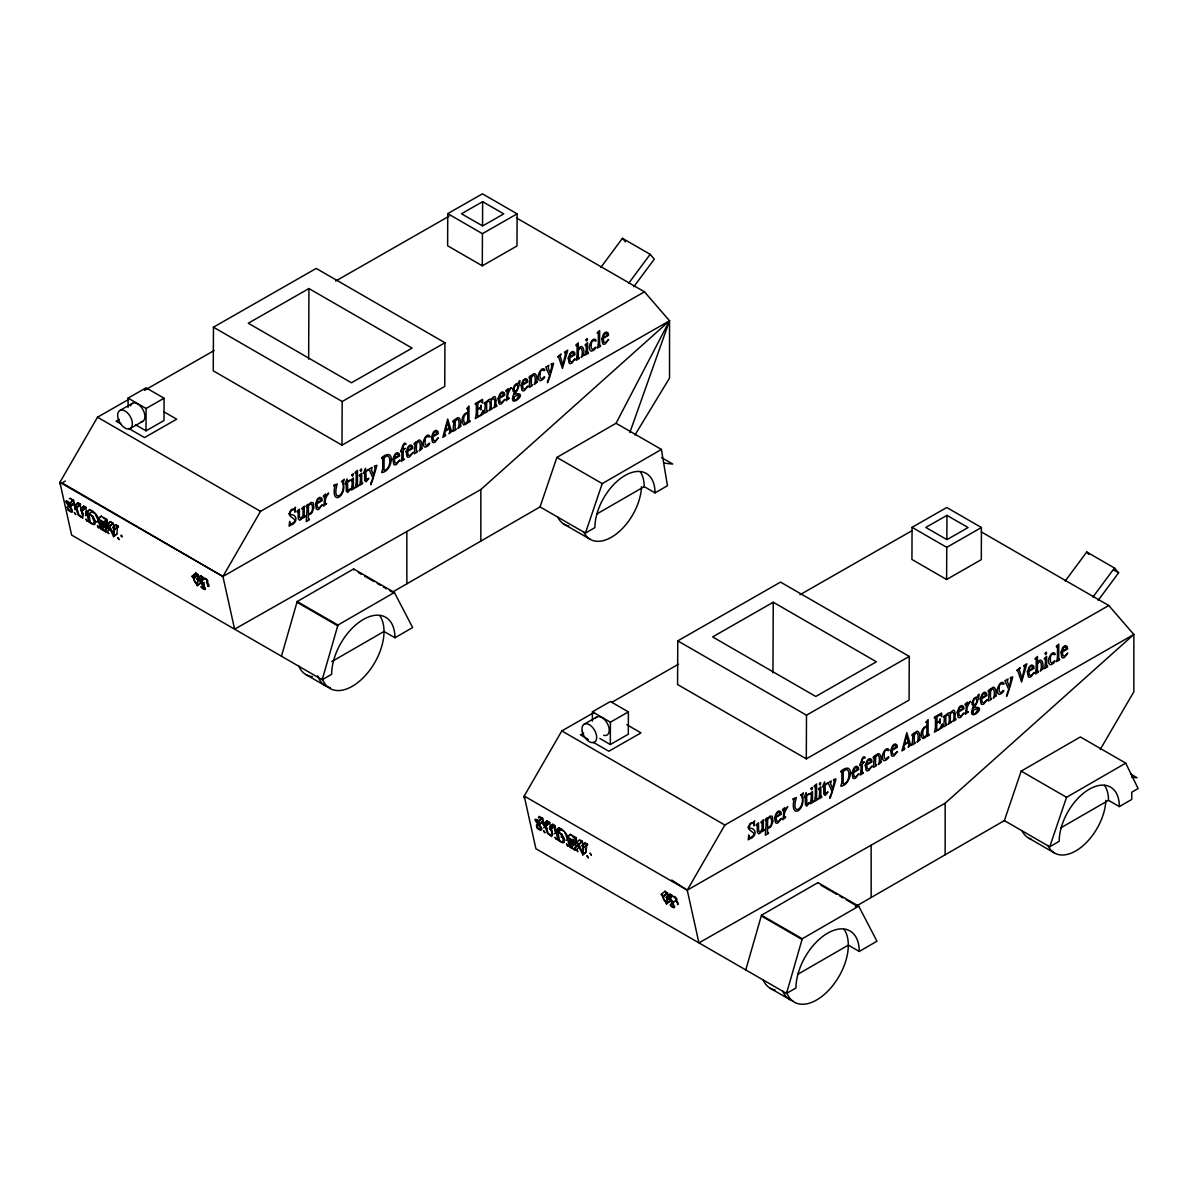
<?xml version="1.0" encoding="UTF-8"?>
<svg xmlns="http://www.w3.org/2000/svg" width="1198" height="1198" viewBox="0 0 1198 1198"><rect width="100%" height="100%" fill="white"/><g stroke="black" fill="none" stroke-linecap="round" stroke-linejoin="round"><path stroke-width="1.5" d="M91.782 511.816L94.822 513.538M128.066 407.41L128.096 398.11L146.096 387.823L164.081 398.215L163.991 420.543L146.006 430.831L135.509 424.766M146.006 430.831L146.096 408.488L164.081 398.215M213.454 327.189L213.259 370.826L341.984 445.147L444.757 386.385L444.937 342.748L316.212 268.427L213.454 327.189L342.179 401.51L444.937 342.748M308.65 359.175L308.934 288.553L412.097 348.109L351.448 382.776L248.286 323.22L308.934 288.553M341.984 445.147L342.179 401.51M447.752 213.648L447.618 245.785L482.3 265.806L516.982 245.979L517.117 213.843L482.435 193.821L447.752 213.648L482.435 233.67L517.117 213.843M482.3 265.806L482.435 233.67M482.539 225.643L482.629 201.668L503.774 213.873L482.629 225.958L461.5 213.753L482.629 201.668M592.381 721.091L592.426 711.792L610.411 701.504L628.396 711.897L628.306 734.224L610.321 744.512L599.824 738.447M610.321 744.512L610.411 722.184L628.396 711.897M677.769 640.87L677.574 684.522L806.314 758.843L909.072 700.081L909.267 656.429L780.527 582.108L677.769 640.87L806.494 715.191L909.267 656.429M772.965 672.857L773.249 602.235L876.412 661.79L815.763 696.472L712.6 636.917L773.249 602.235M806.314 758.843L806.494 715.191M912.067 527.33L911.933 559.466L946.615 579.488L981.297 559.661L981.432 527.524L946.749 507.503L912.067 527.33L946.749 547.351L981.432 527.524M946.615 579.488L946.749 547.351M946.854 539.34L946.959 515.35L968.089 527.554L946.959 539.639L925.814 527.434L946.959 515.35M201.683 584.489C205.202 585.912 204.514 591.857 201.668 586.721C198.224 585.418 207.808 593.22 204.903 587.319A3.085 1.333 50 0 0 203.825 586.077L202.896 585.358C207.643 585.268 198.359 578.409 200.5 582.647C200.695 582.063 201.234 580.985 202.492 582.572C205.187 586.092 198.883 584.909 204.154 582.408M113.361 534.637L113.9 528.408L112.882 527.33L115.981 524.724L118.422 526.551L114.454 529.291L113.75 536.629L107.416 524.185L110.516 521.579L113.301 523.601L109.602 526.221L113.331 534.622M572.449 836.638L575.34 838.031M585.627 850.221L585.747 848.513M116.82 527.419L116.985 525.817M113.75 536.629L116.85 534.023L117.554 526.701L118.422 526.551M582.917 854.803L583.621 847.465L587.484 844.261L585.148 842.898L582.048 845.503L583.067 846.582L582.528 852.811L578.769 844.395L582.363 841.295L579.682 839.753L576.582 842.359L582.917 854.803L586.017 852.197L586.721 844.875L587.589 844.725M108.464 527.884L108.389 526.611L105.289 529.202L105.05 530.744L101.92 529.216L100.991 524.874L104.076 522.268M201.444 577.915L201.054 580.251M670.266 898.126L670.835 894.966C669.832 892.75 664.471 897.257 667.121 898.081L670.835 894.966M197.46 585.702C193.522 579.967 207.329 578.679 200.785 575.909L197.056 579.023L197.955 579.907L197.191 584.265C188.55 577.376 201.534 576.178 195.858 573.063L192.129 576.193L197.176 585.537L201.189 582.587L202.148 577.481L202.971 577.466M667.121 898.081L666.358 902.438C657.717 895.55 670.7 894.352 665.025 891.237L661.311 894.367L666.627 903.876L667.6 898.77L672.138 895.64L669.952 894.082M670.64 899.174L671.314 895.655L672.138 895.64M281.455 656.219L297.179 601.531L353.635 568.945L394.382 592.471L412.636 627.542L394.936 637.755L384.004 631.451L331.786 661.596M128.276 399.623L97.502 417.218L59.9 482.36L71.625 535.072L322.202 679.745L337.941 625.057L394.382 592.471M745.77 969.901L761.494 915.212L817.949 882.626L858.711 906.152L876.951 941.224L859.251 951.452L848.319 945.132L797.688 974.363M594.223 712.391L561.817 730.915L524.215 796.041L535.91 848.738L786.517 993.442L802.256 938.753L858.711 906.152M85.702 514.541L85.702 512.115M392.704 591.992L540.058 506.904L556.875 457.426L616.057 423.268L669.532 320.764L644.464 291.818L516.952 218.201M540.058 506.904L585.418 533.095L602.235 483.618L661.416 449.445L667.451 485.729L655.036 492.902L644.195 486.643A42.544 24.559 -60 0 0 640.151 471.608M855.417 906.601L1004.373 820.6L1021.19 771.123L1080.371 736.95L1125.731 763.141L1138.1 788.554L1131.766 792.207L1131.766 799.425L1119.351 806.583L1108.509 800.324A42.544 24.559 -60 0 0 1104.481 785.289M1004.373 820.6L1049.733 846.791L1066.549 797.299L1125.731 763.141M629.863 432.478L669.532 320.764L222.918 576.478L59.9 482.36L60.319 484.262M74.845 508.701L74.89 507.802M672.797 896.613C674.474 894.816 679.266 900.626 675.792 900.402L672.063 903.532L672.991 904.25A3.085 1.333 50 0 1 674.07 905.493C676.975 911.393 667.391 903.591 670.835 904.894C673.066 909.941 675.073 904.355 670.955 903.142C674.219 904.011 670.296 898.066 669.472 900.671C668.17 896.613 676.585 903.636 672.063 903.532M539.31 817.62C546.033 817.65 540.837 828.342 537.827 820.316C532.137 820.136 546.168 828.866 540.538 830.334A4.912 2.141 50 0 1 538.636 829.151L537.153 828.357L536.404 825.287L538.471 823.55M69.259 498.757L70.338 498.263L73.273 500.509L70.173 503.115C57.249 494.849 78.05 514.676 69.604 510.558M634.97 434.964L669.532 378.074L669.532 320.764L480.832 489.533L234.613 629.175L222.918 576.478L260.52 511.351L644.464 291.818M524.215 798.182L524.215 796.041L687.248 890.159L1133.847 634.461L945.147 803.214L698.928 942.856L687.248 890.159L724.85 825.033L1108.779 605.514L1133.847 634.461L1133.847 691.755L1100.213 749.529M600.887 267.349L622.436 238.312L650.155 254.32L654.303 259.112L633.832 286.696M628.621 283.357L650.155 254.32M1065.202 581.03L1086.751 552.008L1114.484 568.017L1118.618 572.794L1098.147 600.378M1092.935 597.053L1114.484 568.017M207.943 585.807L206.835 582.692M73.677 500.21L74.366 503.34L71.281 505.93L70.577 502.816L73.093 499.866M71.281 505.93C58.118 491.584 77.016 513.283 71.371 512.16A4.912 2.141 50 0 1 69.469 510.977L67.987 510.183L67.238 507.113L69.304 505.376M70.862 505.691L72.928 503.969M74.77 505.331L77.87 502.726L80.461 504.223L76.867 507.548L78.828 514.766L82.033 517.461L82.737 515.514L80.61 508.701L83.71 506.11L85.867 507.338L82.243 510.453L82.857 518.225L78.259 515.155L74.77 505.331L77.466 507.293M74.905 505.945L76.972 504.208M77.361 506.829L80.461 504.223M77.076 507.143L80.566 504.702M80.76 509.33L83.71 506.11M82.872 510.408L85.867 507.338M86.6 512.16C91.003 514.122 96.229 518.659 95.031 523.99A5.975 2.606 50 0 1 94.088 524.574A5.316 2.306 50 0 1 93.1 524.439L88.802 522.103L86.6 512.16L89.685 509.554C94.103 511.531 99.314 516.053 98.116 521.4A5.975 2.606 50 0 1 97.188 521.969A5.316 2.306 50 0 1 96.199 521.834M86.735 512.774L89.685 509.554M89.326 513.717L92.426 511.112M108.389 526.611L109.332 529.561L106.233 532.167L100.258 528.722L98.056 518.779L101.156 516.173L106.727 519.393L107.326 521.909C105.604 529.681 98.191 514.616 100.857 524.305L103.043 525.578L102.684 524.305L104.75 522.568M98.191 519.393L101.156 516.173M100.857 524.305L106.727 519.393M100.991 524.874L103.852 527.584L103.193 524.604L107.326 521.909M103.477 527.36L106.577 524.769L106.098 523.601M101.92 529.216L106.951 524.979L105.783 521.714M107.55 524.799L110.516 521.579M106.233 532.167L105.694 529.441L108.778 526.835M114.139 527.165C114.244 518.884 106.727 530.28 113.196 523.122M113.016 527.959L115.981 524.724M115.337 529.157L118.317 526.087M113.421 536.434L116.85 534.023M192.234 576.642L195.858 573.063M192.818 576.957L196.532 573.842L196.831 574.546M194.63 577.93L198.269 574.456M197.161 579.488L200.785 575.909M199.257 580.596L202.896 577.122M200.605 581.943L203.076 579.862M197.176 585.537L201.189 582.587M201.713 587.245L204.184 585.163M542.844 818.384L539.16 820.645L542.26 818.039L543.548 821.514M539.34 821.289C526.416 813.023 547.216 832.85 538.771 828.731A2.92 1.273 50 0 1 537.602 827.294L536.854 825.542L538.92 823.82M540.028 823.865L543.128 821.274M552.038 828.582L549.777 826.875L552.877 824.284L555.138 825.991L551.409 828.627L552.548 834.901L551.574 836.504L547.426 833.329L543.937 823.505L547.037 820.9L549.627 822.397L546.033 825.721L547.995 832.939L551.2 835.635L551.904 833.688L549.732 822.876M544.072 824.119L547.037 820.9M544.895 824.553L547.995 821.948L547.172 821.514M546.632 825.467L549.627 822.397M546.243 825.317L549.328 822.712M549.927 827.504L552.877 824.284M550.736 827.923L553.82 825.317L553.012 824.898M551.934 828.118L555.033 825.512M555.767 830.334C560.17 832.296 565.396 836.833 564.198 842.164A5.975 2.606 50 0 1 563.255 842.748A5.316 2.306 50 0 1 562.266 842.613L557.969 840.277L555.767 830.334L558.867 827.728C563.27 829.705 568.496 834.227 567.283 839.573A5.975 2.606 50 0 1 566.355 840.142A5.316 2.306 50 0 1 565.89 840.127M555.902 830.948L558.867 827.728M556.726 831.382L559.825 828.776L559.002 828.357M558.493 831.891L561.592 829.286M570.158 843.048L571.087 847.39L573.977 848.903L577.96 845.009L578.499 847.735L575.399 850.34L569.439 846.896L567.223 836.953L570.323 834.347L575.894 837.567L576.493 840.083C574.77 847.855 567.358 832.79 570.023 842.479L572.21 843.751C569.859 839.094 576.433 849.322 570.158 843.048L572.225 841.31M567.373 837.567L570.323 834.347M570.023 842.479L572.09 840.741M573.408 842.673L572.794 840.157L575.894 837.567M572.359 842.778L575.459 840.172L576.118 843.152L571.087 847.39M572.644 845.533L575.609 842.464M575.399 850.34L574.86 847.615L577.96 845.009M579.368 844.365L582.363 841.295M582.183 846.132L585.148 842.898M584.504 847.33L587.484 844.261M582.587 854.608L586.017 852.197M663.797 896.104L667.451 892.63M666.328 897.661L670.041 894.532M668.424 898.77L672.063 895.295M666.343 903.711L670.356 900.761L666.627 903.876M80.161 504.538L81.464 511.187L83.246 513.867M65.336 481.042L62.101 482.929L222.918 576.478M596.694 514.062L644.195 486.643M322.202 679.745L331.651 674.294A44.745 25.832 -60 0 1 363.293 619.486A44.745 25.832 -60 0 1 394.936 637.755M585.418 533.095L594.882 527.629A42.544 24.559 -60 0 1 624.952 475.531A42.544 24.559 -60 0 1 655.036 492.902M1061.009 827.743L1108.509 800.324M786.517 993.442L795.966 987.991A44.745 25.832 -60 0 1 827.608 933.182A44.745 25.832 -60 0 1 859.251 951.452M1049.733 846.791L1059.197 841.325A42.544 24.559 -60 0 1 1089.267 789.227A42.544 24.559 -60 0 1 1119.351 806.583M144.479 390.368L214.143 350.535M335.635 281.066L449.04 216.224M119.935 410.465L132.484 403.292M119.381 419.36L116.161 421.202L120.893 423.927M130.088 428.584A10.393 6.02 60.2 0 0 127.078 412.516A10.393 6.02 60.2 0 0 117.883 417.473A10.393 6.02 60.2 0 0 130.088 428.584L142.637 421.411M612.043 702.193L678.457 664.216M799.965 594.747L911.738 530.849M584.25 724.146L596.799 716.973M583.696 733.056L580.476 734.883L588.353 739.436M206.61 581.869C208.407 580.805 204.094 577.092 204.588 579.338M89.236 516.623L89.341 518M110.74 529.037L110.635 530.04M546.857 828.132L546.962 829.51M111.624 531.028L111.728 530.055M75.085 509.689L75.564 507.233L72.704 503.519M85.507 515.724L86.481 514.137L85.971 507.817M561.293 837.342L561.368 835.919M561.038 829.615L563.27 830.978M103.402 518.105L105.619 519.258M677.439 904.7L678.397 904.176L677.798 902.364A3.085 1.333 50 0 0 676.72 901.136L675.792 900.402M1131.661 777.277L1137.082 777.757L1130.627 774.028M673.815 896.733L676.121 899.144M663.767 463.132L672.767 464.075L661.476 457.546M543.637 827.743C547.082 827.758 543.233 822.577 541.87 821.693M554.09 833.763L555.587 832.969L555.138 825.991M207.688 586.346L209.081 586.376L208.632 584.19A3.085 1.333 50 0 0 207.553 582.962L206.61 582.228C210.878 582.468 203.405 575.459 203.855 579.173M582.468 841.775L583.306 845.339M198.344 574.815L199.602 578.634M667.511 892.989L668.769 896.808M83.845 506.724L84.848 508.147M89.835 510.183L90.644 510.603M570.458 834.976L571.281 835.395M585.283 843.527L586.166 843.991M200.875 576.358L201.668 576.792M107.221 527.854L104.81 525.533M1114.005 570.128L1118.618 572.794M981.267 531.897L1108.779 605.514M616.057 423.268L661.416 449.445M556.875 457.426L602.235 483.618M1021.19 771.123L1066.549 797.299M564.138 524.275L590.195 539.325M1028.453 837.956L1054.51 853.006M164.066 411.902L176.675 419.18L144.509 437.57L128.755 428.48M128.096 398.11L146.096 408.488M97.502 417.218L260.52 511.351M626.809 724.685L640.99 732.862L608.824 751.251L593.085 742.161M358.337 572.494L361.467 574.306M364.611 576.118L374.016 581.554M377.145 583.351L380.275 585.163M383.42 586.975L386.55 588.787M389.679 590.599L394.382 593.309M592.426 711.792L610.411 722.184M561.817 730.915L724.85 825.033M821.079 885.277L836.758 894.337M839.888 896.134L843.033 897.946M846.162 899.758L857.139 906.092M297.179 601.531L337.941 625.057M297.179 602.369L337.941 625.91M74.366 503.34L73.782 502.531M80.61 508.701L82.767 509.944M98.056 518.779L103.627 521.984L104.226 524.499M107.416 524.185L110.096 525.727M112.882 527.33L115.233 528.692M192.129 576.193L194.555 577.586M197.056 579.023L199.168 580.251M104.855 526.985L109.332 529.561M67.238 507.113L68.436 509.12A2.92 1.273 50 0 0 69.604 510.558M761.494 915.212L802.256 938.753M761.494 916.066L802.256 939.591M305.969 674.609L325.482 685.87M576.493 840.083L575.579 838.39M539.16 820.645L540.448 824.104M543.937 823.505L546.528 825.003M567.223 836.953L572.794 840.157M576.582 842.359L579.263 843.901M582.048 845.503L584.399 846.866M661.311 894.367L663.722 895.76M666.223 897.197L668.349 898.425M770.284 988.29L789.796 999.551M563.959 838.87L562.716 838.121L561.832 834.018M671.734 880.051L687.248 890.159M71.311 499.237L73.273 501.408M675.597 900.552L677.289 903.052M121.507 536.734C123.708 537.812 120.369 533.215 121.043 536.045M580.431 847.51L579.652 847.495L580.281 848.903M541.496 822.367L542.724 823.67M1086.751 552.008L1088.817 554.389M622.436 238.312L625.536 241.906M543.158 824.209L544.057 825.976M106.173 519.857L106.951 521.684M551.664 831.247L549.987 827.114M564.632 832.535L565.636 834.332M95.451 514.361L97.098 518.135M197.296 575.519L198.733 578.275M665.998 892.72L665.025 891.237M580.461 840.726L580.82 841.67M549.388 828.132L549.897 829.54M542.26 818.039L538.95 816.392L538.471 817.935M565.995 835.291L566.265 836.309M92.665 515.844L93.534 519.947M77.87 502.726L79.143 505.406M547.995 821.948L548.31 823.58M573.977 843.706L577.062 846.297L577.556 844.785M559.825 828.776L560.005 829.78M553.82 825.317L555.003 831.098M871.141 845.189L871.171 897.407M406.826 531.508L406.856 583.726M945.147 803.214L945.147 854.788M817.949 882.626L817.949 883.465M480.832 489.533L480.832 541.107M353.635 568.945L353.635 569.784M312.513 676.63A44.745 25.832 -60 0 1 298.796 665.998M568.706 525.967A42.544 24.559 -60 0 1 557.609 516.772M379.766 615.622A44.745 25.832 -60 0 1 365.225 675.672A44.745 25.832 -60 0 1 322.262 678.368M330.289 687.652A44.745 25.832 -60 0 1 317.755 675.777M641.514 486.643A42.544 24.559 -60 0 1 616.7 533.664A42.544 24.559 -60 0 1 583.681 531.822M130.507 405.927A10.393 6.02 60.2 0 1 142.158 408.338A10.393 6.02 60.2 0 1 141.094 421.846M775.091 990.072A44.745 25.832 -60 0 1 763.111 979.679M844.081 929.319A44.745 25.832 -60 0 1 829.54 989.353A44.745 25.832 -60 0 1 786.577 992.064M1031.403 839.244A42.544 24.559 -60 0 1 1021.924 830.454M792.911 1000.914A44.745 25.832 -60 0 1 782.623 990.941M1105.844 800.324A42.544 24.559 -60 0 1 1081.015 847.36A42.544 24.559 -60 0 1 1047.995 845.503M595.601 718.021A10.393 6.02 60.2 0 1 607.805 724.386A10.393 6.02 60.2 0 1 603.627 735.317M95.675 521.085A3.879 1.692 50 0 1 94.792 520.696M88.697 514.182L90.449 522.553L91.692 523.301A3.879 1.692 50 0 0 93.279 523.706C95.75 520.726 91.902 514.826 88.697 514.182M557.864 832.355L559.616 840.726L560.859 841.475A3.879 1.692 50 0 0 562.446 841.88C564.917 838.9 561.068 832.999 557.864 832.355M304.262 506.365L304.187 516.518L305.265 515.814L305.265 516.712L303.109 517.955L303.004 516.727L301.836 518.584A3.609 2.082 -60 0 1 299.44 520.157L298.227 518.644L298.137 511.291L297.089 511.965L297.089 511.082L299.395 509.18L299.485 517.281L300.998 518.42L302.959 515.649L303.034 508.461L301.956 509.165L301.956 508.281L304.262 506.365M307.152 507.488L306.224 521.609L309.309 519.842L309.309 518.959L308.35 519.573L308.41 514.526L309.249 514.571A4.343 2.516 -60 0 0 312.124 512.325L313.936 507.638L313.082 502.606L310.761 502.486L308.41 505.122L307.901 504.268L306.134 505.856L306.134 506.754L307.212 506.05L307.152 507.488M308.44 507.383L308.425 513.538L309.264 513.687C314.595 513.014 312.723 498.458 308.425 506.08L308.44 507.383M416.425 444.802L416.35 451.766L417.293 451.152L417.293 452.02L414.223 453.802L415.182 443.709L414.119 444.413L414.119 443.515L416.335 441.658L416.395 442.931C420.184 435.428 423.403 444.188 421.307 448.891L422.265 448.292L419.18 450.942C421.382 448.022 420.258 436.716 416.41 443.979L416.425 444.802M455.18 422.43L455.105 429.393L456.049 428.779L456.049 429.648L452.979 431.43L453.937 421.337L452.874 422.04L452.874 421.142L455.09 419.285L455.15 420.558C458.939 413.055 462.143 421.816 460.062 426.518L461.02 425.919L457.936 428.57C460.137 425.649 459.014 414.343 455.165 421.606L455.18 422.43M467.744 413.445L467.744 420.783L466.381 422.879A2.291 1.318 -60 0 1 464.944 423.478C462.578 420.932 463.267 414.643 466.965 413.325L467.744 413.445M531.388 378.433L531.313 385.397L532.256 384.783L532.256 385.651L529.187 387.433L530.145 377.34L529.082 378.044L529.082 377.145L531.298 375.288L531.358 376.561C535.147 369.059 538.351 377.804 536.27 382.521L537.228 381.907L534.143 384.573C536.345 381.653 535.221 370.347 531.373 377.61L531.388 378.433M763.381 819.986L763.306 830.124L764.384 829.42L764.384 830.319L762.228 831.562L762.123 830.334L760.97 832.191A3.609 2.082 -60 0 1 758.559 833.763L757.346 832.251L757.256 824.913L756.223 825.572L756.223 824.688L758.529 822.786L758.619 830.888L760.116 832.026L762.078 829.256L762.153 822.083L761.074 822.771L761.074 821.888L763.381 819.986M766.271 821.094L765.357 835.216L768.427 833.449L768.427 832.565L767.484 833.179L767.544 828.132L768.382 828.177A4.343 2.516 -60 0 0 771.257 825.931L773.069 821.259L772.201 816.212L769.88 816.093L767.544 818.728L767.034 817.875L765.267 819.477L765.267 820.375L766.331 819.672L766.271 821.094M767.574 820.989L767.559 827.144L768.382 827.294C773.713 826.62 771.856 812.064 767.559 819.687L767.574 820.989M875.543 758.409L875.468 765.372L876.427 764.758L876.427 765.642L873.342 767.409L874.315 757.331L873.237 758.034L873.237 757.136L875.453 755.264L875.513 756.537C879.317 749.035 882.522 757.795 880.44 762.512L881.384 761.898L878.314 764.549C880.515 761.629 879.377 750.337 875.528 757.585L875.543 758.409M914.299 736.036L914.224 743L915.182 742.386L915.182 743.269L912.097 745.036L913.071 734.958L911.992 735.662L911.992 734.748L914.209 732.891L914.269 734.164C918.072 726.662 921.277 735.422 919.18 740.139L920.139 739.525L917.054 742.176C919.27 739.256 918.132 727.965 914.284 735.213L914.299 736.036M926.863 727.051L926.863 734.389L925.515 736.5A2.291 1.318 -60 0 1 924.077 737.084C921.696 734.539 922.4 728.249 926.084 726.931L926.863 727.051M990.506 692.04L990.432 699.003L991.39 698.389L991.39 699.258L988.305 701.04L989.278 690.947L988.2 691.65L988.2 690.752L990.417 688.895L990.476 690.168C994.28 682.665 997.485 691.426 995.388 696.128L996.347 695.529L993.262 698.179C995.478 695.259 994.34 683.953 990.491 691.216L990.506 692.04M495.957 400.372L495.882 405.852L496.826 405.238L496.826 406.107L493.756 407.889C495.687 405.253 495.253 394.067 491.165 400.506L491.225 408.533L492.183 407.919L492.183 408.803L489.098 410.57C490.925 408.084 490.746 396.703 486.658 403.052L486.613 411.199L487.571 410.585L487.571 411.453L484.486 413.235L485.445 403.157L484.366 403.861L484.366 402.962L487.706 400.671A3.609 2.082 -60 0 1 489.548 399.368A3.175 1.827 -60 0 1 490.581 399.503L494.055 396.733A2.785 1.602 -60 0 1 495.358 397.062L495.957 400.372M955.076 713.978L955.001 719.459L955.944 718.845L955.944 719.728L952.874 721.495C954.806 718.86 954.387 707.674 950.299 714.128L950.358 722.139L951.302 721.525L951.302 722.409L948.232 724.176C950.059 721.69 949.879 710.309 945.791 716.659L945.746 724.805L946.69 724.191L946.69 725.075L943.62 726.842L944.563 716.763L943.5 717.467L943.5 716.569L946.824 714.278A3.609 2.082 -60 0 1 948.666 712.975A3.175 1.827 -60 0 1 949.7 713.11L953.174 710.339A2.785 1.602 -60 0 1 954.492 710.669L955.076 713.978M343.197 483.153C346.911 496.316 330.573 506.619 334.931 485.445L333.838 486.148L333.838 485.22L337.222 483.977C331.142 504.523 347.121 495.103 342.523 481.057L341.46 481.761L344.26 479.2L343.197 483.153M346.192 483.273L346.282 491.15L347.719 492.483L350.49 488.904L347.749 490.581L347.51 482.48L350.056 480.143L347.51 481.611L347.001 478.901L345.024 483.962L346.192 483.273M364.596 472.641L364.686 480.533L366.139 481.851L368.894 478.287L366.154 479.949L365.929 471.862L368.46 469.511L365.929 470.979L365.42 468.283L363.443 473.33L364.596 472.641M802.331 796.76C806.029 809.923 789.692 820.226 794.049 799.066L792.956 799.755L792.956 798.826L796.341 797.583C790.261 818.144 806.239 808.71 801.642 794.678L800.578 795.382L803.379 792.821L802.331 796.76M805.311 796.88L805.4 804.771L806.853 806.089L809.608 802.525L806.868 804.187L806.643 796.101L809.174 793.75L806.643 795.217L806.134 792.522L804.158 797.569L805.311 796.88M823.73 786.247L823.82 794.139L825.257 795.457L828.028 791.893L825.272 793.555L825.048 785.469L827.578 783.133L825.048 784.585L824.538 781.89L822.562 786.951L823.73 786.247M382.761 468.628L381.713 472.566C392.405 471.877 396.388 445.881 381.713 457.576L381.713 458.52L382.806 457.816L382.761 468.628M384.094 458.025L384.019 470.38C392.031 469.676 391.461 449.684 384.094 458.025M476.325 414.613L475.277 418.551L483.064 414.059C483.513 404.385 482.569 416.979 477.583 416.425L477.628 409.836C481.386 405.463 480.982 415.107 481.027 405.194L480.458 407.35L477.628 408.967L477.987 403.082L480.922 401.18L482.599 403.082L482.524 399.368L475.277 403.561L475.277 404.505L476.37 403.786L476.325 414.613M841.88 782.234L840.831 786.188C851.523 785.499 855.507 759.487 840.831 771.183L840.831 772.126L841.924 771.422L841.88 782.234M843.227 771.632L843.152 783.986C851.149 783.282 850.58 763.291 843.227 771.632M935.443 728.219L934.395 732.158L942.182 727.665C942.646 717.991 941.688 730.585 936.701 730.031L936.761 723.442C940.505 719.07 940.101 728.728 940.145 718.8L939.591 720.971L936.761 722.574L937.121 716.704L940.056 714.787L941.733 716.689L941.658 712.99L934.395 717.168L934.395 718.111L935.488 717.407L935.443 728.219M324.433 502.396L323.535 506.155L326.635 503.489L325.676 504.103C322.606 498.293 333.658 487.826 325.706 496.107L325.631 494.025L323.415 495.882L323.415 496.766L324.493 496.077L324.433 502.396M352.107 486.418L351.209 490.177L354.294 488.41L354.294 487.526L353.335 488.14L353.395 478.002L351.089 479.904L351.089 480.802L352.167 480.099L352.107 486.418M356.18 484.052L355.297 487.826L358.367 486.044L358.367 485.175L357.423 485.789L357.483 470.395L355.162 472.311L355.162 473.21L356.225 472.506L356.18 484.052M360.433 481.596L359.55 485.37L362.62 483.588L362.62 482.719L361.676 483.333L361.736 473.18L359.43 475.097L359.43 475.995L360.493 475.292L360.433 481.596M401.914 457.651L401.031 461.425L404.1 459.643L404.1 458.759L403.157 459.373L403.202 450.358L405.238 448.277L403.202 449.46C402.378 444.308 404.639 444.713 406.182 444.144C403.277 439.816 402.079 449.939 400.671 450.927L400.671 451.886L401.899 451.122L401.914 457.651M507.039 396.972L506.14 400.731L509.24 398.065L508.281 398.679C505.212 392.869 516.263 382.402 508.311 390.683L508.237 388.601L506.02 390.458L506.02 391.342L507.098 390.653L507.039 396.972M577.062 356.54L576.148 360.313L579.233 358.531L579.233 357.663L578.275 358.277L578.349 350.46C582.288 343.287 583.321 354.518 581.15 357.438L584.22 354.773L583.276 355.387C585.283 350.7 582.198 341.924 578.349 349.412L578.349 342.868L576.028 344.799L576.028 345.698L577.107 344.994L577.062 356.54M586.226 351.239L585.343 355.012L588.413 353.23L588.413 352.362L587.469 352.976L587.529 342.823L585.223 344.739L585.223 345.638L586.286 344.934L586.226 351.239M598.341 344.245L597.443 348.019L600.527 346.252L600.527 345.368L599.569 345.982L599.629 330.588L597.308 332.505L597.308 333.403L598.386 332.7L598.341 344.245M783.552 816.003L782.668 819.761L785.753 817.111L784.81 817.71C781.74 811.915 792.776 801.432 784.84 809.713L784.765 807.632L782.549 809.489L782.549 810.372L783.612 809.683L783.552 816.003M811.226 800.024L810.327 803.798L813.412 802.016L813.412 801.133L812.454 801.747L812.514 791.608L810.207 793.525L810.207 794.424L811.286 793.72L811.226 800.024M815.314 797.658L814.415 801.432L817.5 799.65L817.5 798.781L816.542 799.395L816.602 784.001L814.281 785.918L814.281 786.816L815.359 786.113L815.314 797.658M819.567 795.202L818.668 798.976L821.753 797.209L821.753 796.326L820.795 796.94L820.855 786.787L818.548 788.703L818.548 789.602L819.627 788.898L819.567 795.202M861.048 771.257L860.149 775.031L863.234 773.249L863.234 772.381L862.275 772.995L862.32 763.965L864.357 761.898L862.32 763.066C861.497 757.915 863.758 758.319 865.315 757.75C862.41 753.437 861.212 763.545 859.79 764.534L859.79 765.492L861.033 764.743L861.048 771.257M966.157 710.579L965.274 714.337L968.358 711.687L967.415 712.286C964.345 706.491 975.382 696.008 967.445 704.289L967.37 702.208L965.154 704.065L965.154 704.948L966.217 704.259L966.157 710.579M1036.18 670.146L1035.282 673.92L1038.352 672.153L1038.352 671.269L1037.408 671.883L1037.483 664.066C1041.421 656.893 1042.44 668.125 1040.268 671.045L1043.338 668.394L1042.395 668.993C1044.401 664.306 1041.317 655.531 1037.483 663.018L1037.483 656.489L1035.162 658.406L1035.162 659.304L1036.225 658.601L1036.18 670.146M1045.345 664.845L1044.461 668.619L1047.531 666.852L1047.531 665.968L1046.588 666.582L1046.648 656.429L1044.342 658.346L1044.342 659.244L1045.405 658.541L1045.345 664.845M1057.46 657.867L1056.576 661.625L1059.646 659.858L1059.646 658.975L1058.688 659.589L1058.762 644.195L1056.426 646.111L1056.426 647.01L1057.505 646.306L1057.46 657.867M467.789 408.099L467.744 412.456C462.713 413.13 460.152 421.531 463.686 424.931L466.052 424.122L467.774 421.771L467.879 422.834L470.035 421.591L470.035 420.678L468.957 421.382L469.017 406.002L466.711 408.803L467.789 408.099M926.908 721.705L926.863 726.063C921.846 726.752 919.27 735.138 922.804 738.537L925.17 737.728L926.893 735.377L926.997 736.441L929.154 735.198L929.154 734.299L928.091 735.003L928.15 719.609L925.829 722.409L926.908 721.705M370.916 483.198L372.892 477.897L369.014 469.197L372.144 467.4L371.455 469.975L373.491 475.157L375.528 466.232L374.495 466.906L374.495 466.037L376.861 465.303C376.352 468.104 369.508 490.851 370.916 483.198M547.651 381.159L549.627 375.858L545.749 367.157L548.879 365.36L548.205 367.936L550.241 373.117L552.263 364.192L551.23 364.881L551.23 363.997L553.596 363.279C553.102 366.064 546.243 388.826 547.651 381.159M830.049 796.805L832.011 791.504L828.147 782.803L831.262 781.006L830.588 783.582L832.625 788.763L834.662 779.838L833.613 780.527L833.613 779.643L835.979 778.925C835.485 781.71 828.642 804.472 830.049 796.805M1006.784 694.765L1008.761 689.464L1004.882 680.764L1007.997 678.966L1007.323 681.542L1009.36 686.724L1011.397 677.798L1010.348 678.487L1010.348 677.604L1012.714 676.885C1012.22 679.67 1005.377 702.432 1006.784 694.765M424.946 440.579L425.185 444.323L426.743 445.656C431.759 439.636 429.917 446.045 425.17 447.168L424.406 446.794C420.199 443.53 427.461 430.531 430.007 436.731C428.974 437.959 425.5 433.826 424.946 440.579M539.909 374.21L540.148 377.954L541.706 379.287C546.722 373.267 544.88 379.661 540.133 380.784L539.37 380.425C535.162 377.16 542.424 364.162 544.97 370.347C543.937 371.59 540.463 367.457 539.909 374.21M591.153 344.635L591.378 348.378L592.935 349.696C597.952 343.676 596.11 350.086 591.363 351.209L590.614 350.834C586.391 347.585 593.669 334.586 596.2 340.771C595.166 342.014 591.692 337.866 591.153 344.635M884.079 754.186L884.304 757.93L885.861 759.262C890.878 753.243 889.036 759.652 884.289 760.775L883.54 760.401C879.317 757.151 886.595 744.138 889.126 750.337C888.092 751.58 884.618 747.432 884.079 754.186M999.027 687.817L999.267 691.56L1000.824 692.893C1005.841 686.873 1003.999 693.283 999.252 694.406L998.503 694.031C994.28 690.767 1001.543 677.769 1004.089 683.968C1003.055 685.196 999.581 681.063 999.027 687.817M1050.272 658.241L1050.511 661.985L1052.054 663.303C1057.085 657.283 1055.243 663.692 1050.496 664.815L1049.733 664.441C1045.525 661.191 1052.787 648.193 1055.333 654.378C1054.285 655.62 1050.826 651.472 1050.272 658.241M289.122 513.613C288.958 518.135 300.264 519.048 291.428 523.9A3.819 2.201 -60 0 1 290.141 523.346L289.617 521.355L289.122 526.207L291.084 524.964A6.409 3.699 -60 0 0 293.54 523.691C297.778 520.396 296.25 514.197 290.635 514.661C288.418 511.396 295.037 506.514 294.903 512.235L295.457 507.218L294.738 508.551L291.099 509.704L289.122 513.613M748.241 827.219C748.076 831.756 759.382 832.655 750.547 837.507A3.819 2.201 -60 0 1 749.274 836.953L748.735 834.961L748.241 839.813L750.203 838.57A6.409 3.699 -60 0 0 752.658 837.312C756.911 834.003 755.369 827.803 749.768 828.267C747.552 825.003 754.156 820.121 754.036 825.841L754.575 820.825L753.871 822.157L750.218 823.311L748.241 827.219M315.463 504.044L316.392 509.09A4.537 2.621 -60 0 0 319.012 509.12L322.292 504.777L319.387 507.817L317.485 507.473L316.886 503.804L322.202 500.614L321.798 498.263L319.956 497.305A4.403 2.546 -60 0 0 317.156 499.581L315.463 504.044M392.869 459.343L393.798 464.405A4.537 2.621 -60 0 0 396.433 464.42L399.698 460.092L396.793 463.117L394.891 462.772L394.307 459.119L399.608 455.914L399.204 453.563L397.377 452.619A4.403 2.546 -60 0 0 394.576 454.896L392.869 459.343M406.137 451.691L407.08 456.738A4.537 2.621 -60 0 0 409.701 456.752L412.966 452.425L410.06 455.45L408.159 455.12L407.575 451.451L412.876 448.262L412.471 445.911L410.644 444.952A4.403 2.546 -60 0 0 407.844 447.228L406.137 451.691M431.49 437.045L432.418 442.107A4.537 2.621 -60 0 0 435.054 442.122L438.318 437.794L435.413 440.819L433.511 440.49L432.927 436.821L438.228 433.631L437.824 431.265L435.982 430.322A4.403 2.546 -60 0 0 433.197 432.598L431.49 437.045M498.069 398.62L498.997 403.666A4.537 2.621 -60 0 0 501.618 403.696L504.897 399.353L501.977 402.393L500.075 402.049L499.491 398.38L504.807 395.19L504.388 392.839L502.561 391.881A4.403 2.546 -60 0 0 499.761 394.157L498.069 398.62M521.1 385.322L522.029 390.368A4.537 2.621 -60 0 0 524.664 390.383L527.929 386.056L525.024 389.08L523.122 388.751L522.538 385.082L527.839 381.892L527.434 379.526L525.593 378.583A4.403 2.546 -60 0 0 522.807 380.859L521.1 385.322M568.226 358.112L569.155 363.159A4.537 2.621 -60 0 0 571.775 363.189L575.055 358.846L572.15 361.886L570.248 361.541L569.649 357.873L574.965 354.683L574.561 352.332L572.719 351.373A4.403 2.546 -60 0 0 569.934 353.65L568.226 358.112M601.785 338.734L602.714 343.781A4.537 2.621 -60 0 0 605.349 343.796L608.614 339.468L605.709 342.508L603.807 342.164L603.223 338.495L608.524 335.305L608.12 332.954L606.278 331.996A4.403 2.546 -60 0 0 603.493 334.272L601.785 338.734M774.582 817.65L775.51 822.697A4.537 2.621 -60 0 0 778.146 822.726L781.41 818.384L778.505 821.424L776.604 821.079L776.019 817.41L781.321 814.221L780.916 811.87L779.074 810.926A4.403 2.546 -60 0 0 776.289 813.187L774.582 817.65M852.003 772.95L852.931 778.011A4.537 2.621 -60 0 0 855.552 778.026L858.831 773.698L855.911 776.723L854.024 776.394L853.425 772.725L858.741 769.535L858.322 767.169L856.495 766.226A4.403 2.546 -60 0 0 853.695 768.502L852.003 772.95M865.27 765.297L866.199 770.344A4.537 2.621 -60 0 0 868.82 770.374L872.099 766.031L869.179 769.071L867.292 768.727L866.693 765.058L872.009 761.868L871.605 759.517L869.763 758.559A4.403 2.546 -60 0 0 866.963 760.835L865.27 765.297M890.608 750.667L891.537 755.713A4.537 2.621 -60 0 0 894.172 755.728L897.437 751.401L894.532 754.426L892.63 754.096L892.046 750.427L897.347 747.238L896.943 744.871L895.116 743.928A4.403 2.546 -60 0 0 892.315 746.204L890.608 750.667M957.187 712.226L958.115 717.273A4.537 2.621 -60 0 0 960.751 717.303L964.016 712.96L961.11 716L959.209 715.655L958.625 711.986L963.926 708.797L963.521 706.446L961.68 705.502A4.403 2.546 -60 0 0 958.894 707.763L957.187 712.226M980.219 698.928L981.162 703.975A4.537 2.621 -60 0 0 983.783 703.99L987.062 699.662L984.142 702.687L982.24 702.357L981.656 698.689L986.972 695.499L986.553 693.148L984.726 692.189A4.403 2.546 -60 0 0 981.926 694.466L980.219 698.928M1027.345 671.719L1028.273 676.765A4.537 2.621 -60 0 0 1030.909 676.795L1034.174 672.452L1031.268 675.492L1029.367 675.148L1028.783 671.479L1034.084 668.289L1033.679 665.938L1031.837 664.995A4.403 2.546 -60 0 0 1029.052 667.256L1027.345 671.719M1060.919 652.341L1061.847 657.388A4.537 2.621 -60 0 0 1064.468 657.417L1067.747 653.075L1064.827 656.115L1062.926 655.77L1062.341 652.101L1067.658 648.912L1067.238 646.561L1065.411 645.602A4.403 2.546 -60 0 0 1062.611 647.878L1060.919 652.341M517.776 387.268L516.817 390.563L514.781 390.997C512.22 388.287 517.641 380.934 517.776 387.268M976.894 700.89L975.936 704.169L973.914 704.604C971.338 701.893 976.759 694.541 976.894 700.89M513.792 398.38L514.421 400.282L516.293 399.847L518.989 395.49A1.722 1.003 -60 0 0 518.3 394.891L514.586 396.388L513.792 398.38M972.911 711.986L973.54 713.888L975.412 713.454L978.107 709.096A1.722 1.003 -60 0 0 977.418 708.497L973.704 710.01L972.911 711.986M512.984 388.796L512.969 391.012L514.391 392.42C505.481 412.831 532.077 390.338 513.867 394.202C518.42 392.764 522.493 373.207 517.97 383.645L517.042 383.585A4.028 2.321 -60 0 0 514.511 385.382L512.984 388.796M972.102 702.417L972.087 704.619L973.51 706.026C964.615 726.437 991.21 703.945 972.986 707.808C977.538 706.386 981.626 686.813 977.089 697.266L976.16 697.191A4.028 2.321 -60 0 0 973.63 699.003L972.102 702.417M351.957 474.962C352.691 479.32 354.458 470.724 351.957 474.962M360.298 470.14C361.032 474.513 362.799 465.917 360.298 470.14M586.092 339.783C586.81 344.155 588.592 335.56 586.092 339.783M811.091 788.569C811.81 792.941 813.592 784.331 811.091 788.569M819.432 783.762C820.151 788.119 821.933 779.524 819.432 783.762M1045.21 653.404C1045.944 657.762 1047.711 649.166 1045.21 653.404M449.924 431.46L449.04 433.706L452.5 430.771L451.466 431.445L447.708 419.075L442.781 437.315L445.596 435.683L445.596 434.739L444.428 435.503L445.327 431.22L449.25 428.824L449.924 431.46M560.14 355.941L562.94 365.105L565.845 352.137L564.677 352.886L564.677 351.942L567.747 350.175L562.476 368.43L558.403 356.465L557.564 357.004L561.053 354.039L560.14 355.941M909.057 745.066L908.159 747.312L911.618 744.377L910.585 745.051L906.841 732.682L901.914 750.921L904.73 749.289L904.73 748.361L903.547 749.124L904.46 744.827L908.369 742.431L909.057 745.066M1019.258 669.547L1022.074 678.727L1024.964 665.744L1023.796 666.492L1023.796 665.549L1026.866 663.782L1021.595 682.036L1017.536 670.071L1016.683 670.61L1020.187 667.645L1019.258 669.547M317.2 501.363L316.931 502.875L320.779 500.659L320.375 498.697L318.309 499.162L317.2 501.363M394.621 456.663L394.352 458.19L398.2 455.974L397.796 453.997L395.729 454.461L394.621 456.663M407.889 449.01L407.62 450.523L411.468 448.307L411.064 446.33L408.997 446.794L407.889 449.01M433.242 434.365L432.972 435.892L436.806 433.676L436.401 431.699L434.35 432.164L433.242 434.365M499.806 395.939L499.536 397.451L503.385 395.235L502.98 393.273L500.914 393.738L499.806 395.939M522.852 382.626L522.583 384.154L526.431 381.937L526.012 379.961L523.96 380.425L522.852 382.626M569.963 355.432L569.694 356.944L573.543 354.728L573.138 352.766L571.072 353.23L569.963 355.432M603.537 336.054L603.268 337.566L607.116 335.35L606.697 333.388L604.646 333.853L603.537 336.054M776.334 814.969L776.064 816.497L779.898 814.266L779.494 812.304L777.442 812.768L776.334 814.969M853.74 770.269L853.47 771.797L857.319 769.58L856.914 767.604L854.848 768.068L853.74 770.269M867.008 762.617L866.738 764.129L870.587 761.913L870.182 759.951L868.116 760.416L867.008 762.617M892.36 747.986L892.091 749.499L895.939 747.282L895.535 745.306L893.468 745.77L892.36 747.986M958.924 709.545L958.67 711.073L962.503 708.842L962.099 706.88L960.047 707.344L958.924 709.545M981.971 696.248L981.701 697.76L985.55 695.544L985.145 693.567L983.079 694.031L981.971 696.248M1029.097 669.038L1028.827 670.566L1032.676 668.334L1032.257 666.373L1030.205 666.837L1029.097 669.038M1062.656 649.66L1062.386 651.188L1066.235 648.957L1065.831 646.995L1063.764 647.459L1062.656 649.66M445.821 428.974L445.551 430.172L449.04 428.15L447.288 422.445L445.821 428.974M904.939 742.58L904.685 743.778L908.159 741.757L906.422 736.051L904.939 742.58M74.411 512.624L75.654 514.481L74.411 512.624M85.957 519.288L87.199 521.145L85.957 519.288M97.427 525.907L98.655 527.764L97.427 525.907M107.461 531.702L108.704 533.559L107.461 531.702M117.868 537.707L119.096 539.564L117.868 537.707M543.578 830.798L544.82 832.655L543.578 830.798M555.123 837.462L556.366 839.319L555.123 837.462M566.594 844.081L567.837 845.938L566.594 844.081M576.627 849.891L577.87 851.733L576.807 849.816M587.035 855.881L588.278 857.738L587.035 855.881M590.135 853.29L591.363 855.147L590.135 853.29M582.198 731.154A10.393 6.02 60.2 0 0 594.403 742.281A10.393 6.02 60.2 0 0 591.393 726.213A10.393 6.02 60.2 0 0 582.198 731.154"/></g></svg>
